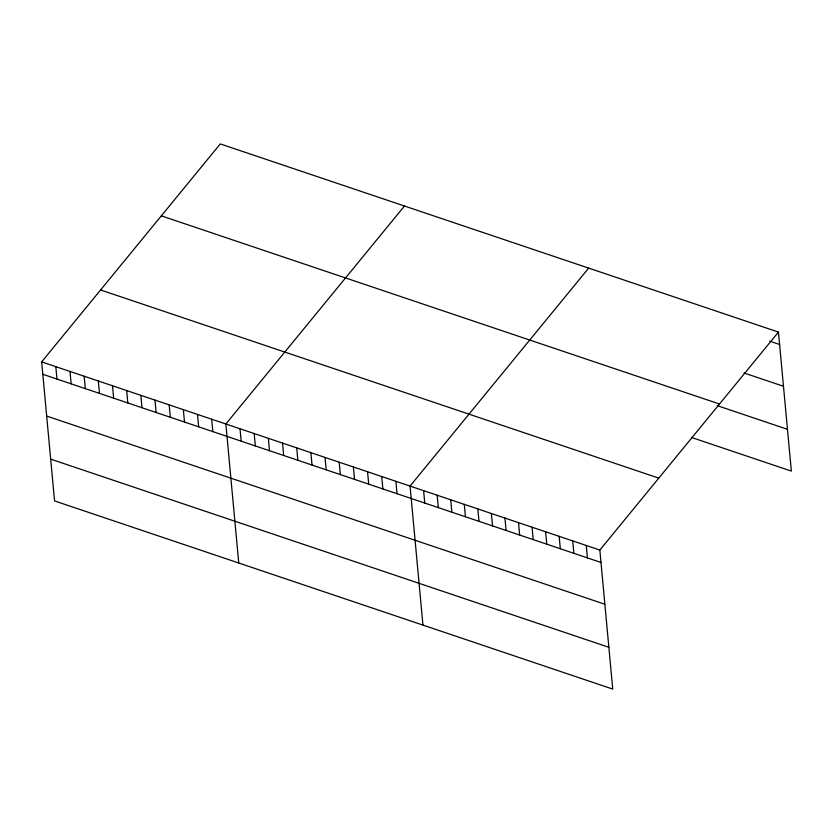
<?xml version="1.0" encoding="UTF-8"?>
<svg xmlns="http://www.w3.org/2000/svg" width="833" height="833" viewBox="0 0 833 833"><rect width="100%" height="100%" fill="white"/><g stroke="black" fill="none" stroke-linecap="round" stroke-linejoin="round"><path stroke-width="1.25" d="M778.449 332.086L599.843 550.061L612.734 689.078L54.551 500.914L41.65 361.897L220.266 143.922L778.449 332.086L791.35 471.103L691.525 437.46M404.463 206.022L225.858 423.987L238.748 563.004M588.671 268.111L410.055 486.087L422.956 625.104M769.744 341.166L779.605 344.487M744.046 372.976L783.478 386.273M161.321 215.851L719.514 404.015M717.234 405.64L787.477 429.318M100.595 289.967L658.778 478.132M41.65 361.897L599.843 550.061M42.795 374.288L600.989 562.462M46.679 416.073L604.862 604.248M50.667 459.129L608.861 647.293M586.286 545.49L587.432 557.891M572.729 540.919L573.875 553.32M559.172 536.348L560.317 548.749M545.615 531.777L546.76 544.178M532.058 527.216L533.214 539.607M518.501 522.645L519.657 535.036M504.944 518.074L506.1 530.475M491.387 513.503L492.542 525.904M477.83 508.932L478.985 521.333M464.283 504.361L465.428 516.762M450.726 499.79L451.871 512.191M437.169 495.219L438.314 507.62M423.612 490.658L424.757 503.049M395.883 481.307L397.039 493.709M381.712 476.528L382.868 488.929M367.551 471.749L368.696 484.15M353.379 466.98L354.525 479.371M339.208 462.2L340.353 474.602M325.037 457.421L326.192 469.822M310.865 452.652L312.021 465.043M296.704 447.873L297.85 460.274M282.533 443.094L283.678 455.495M268.361 438.314L269.507 450.715M254.19 433.545L255.346 445.936M240.019 428.766L241.174 441.167M211.686 419.207L212.832 431.609M197.515 414.438L198.66 426.829M183.343 409.659L184.499 422.06M169.172 404.88L170.328 417.281M155 400.111L156.156 412.502M140.839 395.331L141.985 407.733M126.668 390.552L127.813 402.953M112.497 385.773L113.642 398.174M98.325 381.004L99.481 393.395M84.154 376.224L85.31 388.626M69.993 371.445L71.138 383.846M55.821 366.666L56.967 379.067"/></g></svg>
